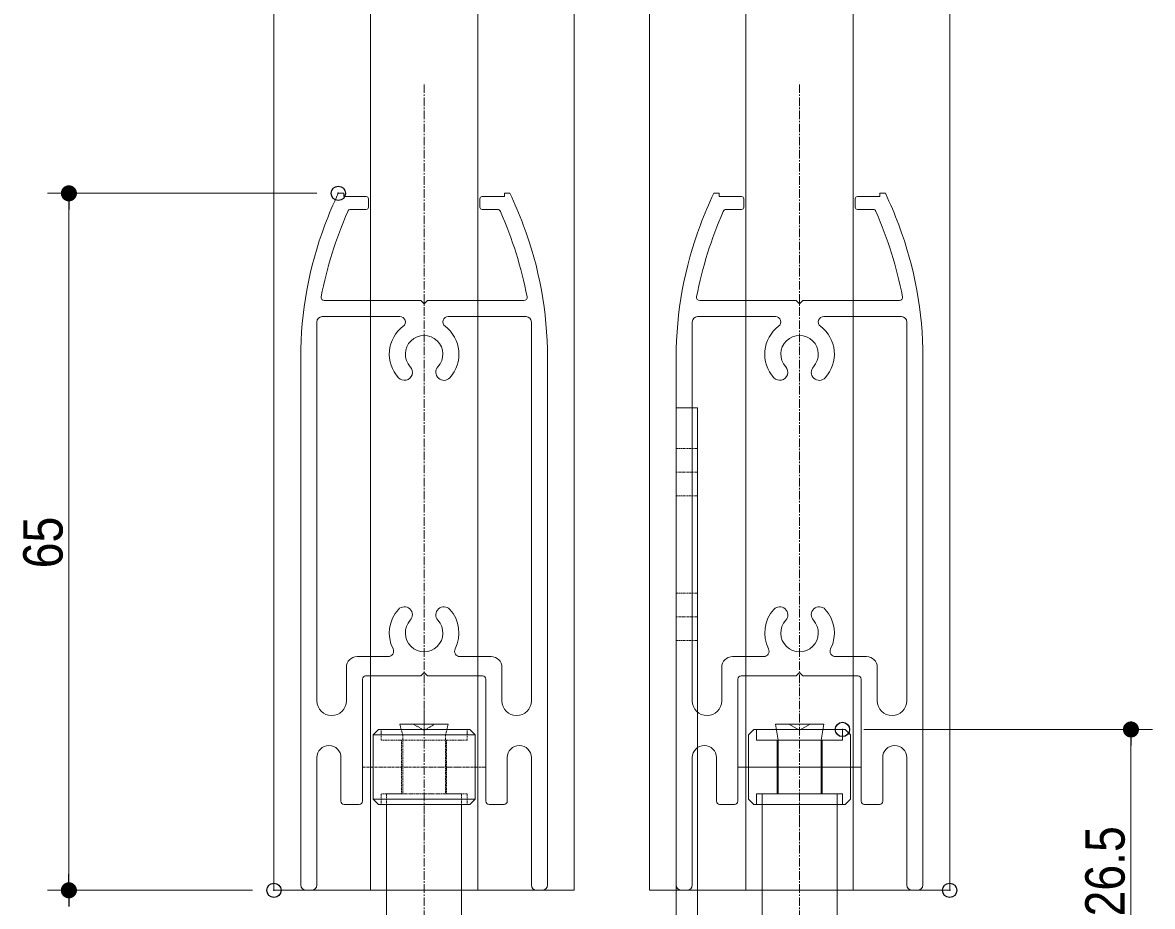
# Model space of a CAD drawing. Units: millimetres, scale not verified. Extents: x -4547 to 4547, y -2284 to 2284.
# Drawn here: x 266 to 1056, y -1610 to -992 of the extents above; entities that cross this region are included whole.
import ezdxf
from ezdxf.enums import TextEntityAlignment as Align

# ---------------------------------------------------------------- set-up
doc = ezdxf.new("R2010")
doc.units = ezdxf.units.MM
doc.header["$LTSCALE"] = 20
doc.header["$PDMODE"] = 32
doc.header["$PDSIZE"] = 10
for name, pattern in [('USER1', [2.91, 1.76, -0.4, 0.35, -0.4]), ('USER2', [1.11, 0.71, -0.4]), ('USER4', [9.172222, 5.997222, -1.058333, 1.058333, -1.058333])]:
    doc.linetypes.add(name, pattern=pattern)
for name, color, linetype, lineweight in [('0-1_3一般', 7, 'Continuous', 15), ('0-3_0', 7, 'Continuous', 25), ('0-5_2寸法-1', 7, 'Continuous', 15)]:
    doc.layers.add(name, color=color, linetype=linetype, lineweight=lineweight)
doc.layers.add('0-4_Defpoints', color=7, linetype='Continuous')
doc.styles.add('ＭＳ Ｐゴシック', font='')
doc.styles.get('ＭＳ Ｐゴシック').set_extended_font_data('MS PGothic')

# ---------------------------------------------------------------- blocks, each defined once
blk = doc.blocks.new('グループ-44')
at = {"layer": '0-1_3一般', "linetype": 'USER4', "lineweight": 5}
for p, q in [((37742.6, -20697.1), (37742.6, -33143.2)), ((42992.6, -20697.1), (42992.6, -33996.3))]:
    blk.add_line(p, q, dxfattribs=at)
at = {"layer": '0-1_3一般', "lineweight": 5}
for p, q in [((38867.6, -22266.3), (38552.6, -22266.3)), ((38867.6, -22221.3), (38867.6, -22266.3)), ((38942.6, -22221.3), (38867.6, -22221.3)), ((41792.6, -22221.3), (41867.6, -22221.3)), ((41867.6, -22221.3), (41867.6, -22266.3)), ((41867.6, -22266.3), (42182.6, -22266.3)), ((36962.6, -22296.3), (36962.6, -22416.3)), ((38522.6, -22296.3), (38522.6, -22416.3)), ((42212.6, -22296.3), (42212.6, -22416.3)), ((43772.6, -22296.3), (43772.6, -22416.3)), ((36932.6, -22446.3), (36716.5, -22446.3)), ((38768.6, -22446.3), (38552.6, -22446.3)), ((42182.6, -22446.3), (41966.5, -22446.3)), ((44018.6, -22446.3), (43802.6, -22446.3)), ((36346.7, -23721.3), (37697.6, -23721.3)), ((37697.6, -23721.3), (37742.6, -23766.3)), ((37742.6, -23766.3), (37787.6, -23721.3)), ((37787.6, -23721.3), (39138.4, -23721.3)), ((41596.7, -23721.3), (42947.6, -23721.3)), ((36317.6, -23946.3), (37405.1, -23946.3)), ((38080.1, -23946.3), (39167.6, -23946.3)), ((41567.6, -23946.3), (42655.1, -23946.3)), ((43330.1, -23946.3), (44417.6, -23946.3)), ((36242.6, -24021.3), (36242.6, -29320)), ((39242.6, -24021.3), (39242.6, -29320)), ((41492.6, -24021.3), (41492.6, -29320)), ((44492.6, -24021.3), (44492.6, -29320)), ((36017.6, -24516), (36017.6, -31896.3)), ((39467.6, -24516), (39467.6, -31896.3)), ((41267.6, -24516), (41267.6, -31896.3)), ((44717.6, -24516), (44717.6, -31896.3)), ((36805.1, -28701.3), (37241.2, -28701.3)), ((38243.9, -28701.3), (38680.1, -28701.3)), ((42055.1, -28701.3), (42491.2, -28701.3)), ((43493.9, -28701.3), (43930.1, -28701.3)), ((36655.1, -29320), (36655.1, -28851.3)), ((38830.1, -28851.3), (38830.1, -29320)), ((41905.1, -29320), (41905.1, -28851.3)), ((44080.1, -28851.3), (44080.1, -29320)), ((36880.1, -30726.3), (36880.1, -29016.3)), ((36925.1, -28971.3), (37697.6, -28971.3)), ((37742.6, -28926.3), (37697.6, -28971.3)), ((37787.6, -28971.3), (37742.6, -28926.3)), ((37787.6, -28971.3), (38560.1, -28971.3)), ((38605.1, -30201.3), (38605.1, -29016.3)), ((42130.1, -30726.3), (42130.1, -29016.3)), ((42175.1, -28971.3), (42947.6, -28971.3)), ((42992.6, -28926.3), (42947.6, -28971.3)), ((43037.6, -28971.3), (42992.6, -28926.3)), ((43037.6, -28971.3), (43810.1, -28971.3)), ((43855.1, -30201.3), (43855.1, -29016.3)), ((36242.6, -30115), (36242.6, -31896.3)), ((36580.1, -30115), (36580.1, -30726.3)), ((38905.1, -30726.3), (38905.1, -30115)), ((39242.6, -30115), (39242.6, -30816.3)), ((41492.6, -30115), (41492.6, -31896.3)), ((41830.1, -30115), (41830.1, -30726.3)), ((44155.1, -30726.3), (44155.1, -30115)), ((44492.6, -30115), (44492.6, -30816.3)), ((38605.1, -30201.3), (38605.1, -30726.3)), ((43855.1, -30201.3), (43855.1, -30726.3)), ((36625.1, -30771.3), (36835.1, -30771.3)), ((38650.1, -30771.3), (38860.1, -30771.3)), ((41875.1, -30771.3), (42085.1, -30771.3)), ((43900.1, -30771.3), (44110.1, -30771.3)), ((39242.6, -31896.3), (39242.6, -30816.3)), ((44492.6, -31896.3), (44492.6, -30816.3)), ((36092.6, -31971.3), (36167.6, -31971.3)), ((39392.6, -31971.3), (39317.6, -31971.3)), ((41342.6, -31971.3), (41417.6, -31971.3)), ((44642.6, -31971.3), (44567.6, -31971.3))]:
    blk.add_line(p, q, dxfattribs=at)
for points in [[(36542.6, -22221.3), (36617.6, -22221.3), (36617.6, -22266.3), (36932.6, -22266.3)], [(44192.6, -22221.3), (44117.6, -22221.3), (44117.6, -22266.3), (43802.6, -22266.3)], [(42947.6, -23721.3), (42992.6, -23766.3), (43037.6, -23721.3), (44388.4, -23721.3)]]:
    blk.add_lwpolyline(points, dxfattribs=at)
for centre, radius, start, end in [((41969.3, -24780.6), 6000, 154.7505, 159.33677), ((36932.6, -22296.3), 30, 0, 90), ((38552.6, -22296.3), 30, 90, 180), ((33515.8, -24780.6), 6000, 20.66323, 25.2495), ((47219.3, -24780.6), 6000, 154.7505, 159.33677), ((42182.6, -22296.3), 30, 0, 90), ((43802.6, -22296.3), 30, 90, 180), ((38765.8, -24780.6), 6000, 20.66323, 25.2495), ((36932.6, -22416.3), 30, 270, 0), ((38552.6, -22416.3), 30, 180, 270), ((42182.6, -22416.3), 30, 270, 0), ((43802.6, -22416.3), 30, 180, 270), ((41969.3, -24780.6), 5775, 156.45056, 168.88762), ((36716.5, -22491.3), 45, 90, 156.45056), ((38768.6, -22491.3), 45, 23.54944, 90), ((33515.8, -24780.6), 5775, 11.11238, 23.54944), ((47219.3, -24780.6), 5775, 156.45056, 168.88762), ((41966.5, -22491.3), 45, 90, 156.45056), ((44018.6, -22491.3), 45, 23.54944, 90), ((38765.8, -24780.6), 5775, 11.11238, 23.54944), ((41267.6, -24516), 5250, 159.33677, 180), ((34217.6, -24516), 5250, 0, 20.66323), ((46517.6, -24516), 5250, 159.33677, 180), ((39467.6, -24516), 5250, 0, 20.66323), ((36346.7, -23676.3), 45, 168.88762, 270), ((39138.4, -23676.3), 45, 270, 11.11238), ((41596.7, -23676.3), 45, 168.88762, 270), ((44388.4, -23676.3), 45, 270, 11.11238), ((36317.6, -24021.3), 75, 90, 180), ((37405.1, -24021.3), 75, 306.8699, 90), ((38080.1, -24021.3), 75, 90, 233.1301), ((39167.6, -24021.3), 75, 0, 90), ((41567.6, -24021.3), 75, 90, 180), ((42655.1, -24021.3), 75, 306.8699, 90), ((43330.1, -24021.3), 75, 90, 233.1301), ((44417.6, -24021.3), 75, 0, 90), ((37742.6, -24471.3), 487.5, 126.8699, 222.5424), ((37742.6, -24471.3), 487.5, 317.4576, 53.1301), ((42992.6, -24471.3), 487.5, 126.8699, 222.5424), ((42992.6, -24471.3), 487.5, 317.4576, 53.1301), ((37742.6, -24471.3), 262.5, 317.4576, 222.5424), ((42992.6, -24471.3), 262.5, 317.4576, 222.5424), ((37466.3, -24724.8), 112.5, 222.5424, 42.5424), ((38018.8, -24724.8), 112.5, 137.4576, 317.4576), ((42716.3, -24724.8), 112.5, 222.5424, 42.5424), ((43268.8, -24724.8), 112.5, 137.4576, 317.4576), ((37742.6, -28371.3), 487.5, 137.4576, 206.95775), ((37466.3, -28117.7), 112.5, 317.4576, 137.4576), ((38018.8, -28117.7), 112.5, 42.5424, 222.5424), ((37742.6, -28371.3), 487.5, 333.04225, 42.5424), ((42992.6, -28371.3), 487.5, 137.4576, 206.95775), ((42716.3, -28117.7), 112.5, 317.4576, 137.4576), ((43268.8, -28117.7), 112.5, 42.5424, 222.5424), ((42992.6, -28371.3), 487.5, 333.04225, 42.5424), ((37742.6, -28371.3), 262.5, 137.4576, 42.5424), ((42992.6, -28371.3), 262.5, 137.4576, 42.5424), ((37241.2, -28626.3), 75, 270, 26.95775), ((38243.9, -28626.3), 75, 153.04225, 270), ((42491.2, -28626.3), 75, 270, 26.95775), ((43493.9, -28626.3), 75, 153.04225, 270), ((36805.1, -28851.3), 150, 90, 180), ((38680.1, -28851.3), 150, 0, 90), ((42055.1, -28851.3), 150, 90, 180), ((43930.1, -28851.3), 150, 0, 90), ((36925.1, -29016.3), 45, 90, 180), ((38560.1, -29016.3), 45, 0, 90), ((42175.1, -29016.3), 45, 90, 180), ((43810.1, -29016.3), 45, 0, 90), ((36448.8, -29320), 206.2, 180, 270), ((36448.8, -29320), 206.2, 270, 0), ((39036.3, -29320), 206.2, 180, 0), ((41698.8, -29320), 206.2, 180, 270), ((41698.8, -29320), 206.2, 270, 0), ((44286.3, -29320), 206.2, 180, 0), ((36411.3, -30115), 168.8, 90, 180), ((36411.3, -30115), 168.8, 0, 90), ((39073.8, -30115), 168.8, 0, 180), ((41661.3, -30115), 168.8, 90, 180), ((41661.3, -30115), 168.8, 0, 90), ((44323.8, -30115), 168.8, 0, 180), ((36625.1, -30726.3), 45, 180, 270), ((36835.1, -30726.3), 45, 270, 0), ((38650.1, -30726.3), 45, 180, 270), ((38860.1, -30726.3), 45, 270, 0), ((41875.1, -30726.3), 45, 180, 270), ((42085.1, -30726.3), 45, 270, 0), ((43900.1, -30726.3), 45, 180, 270), ((44110.1, -30726.3), 45, 270, 0), ((36092.6, -31896.3), 75, 180, 270), ((36167.6, -31896.3), 75, 270, 0), ((39317.6, -31896.3), 75, 180, 270), ((39392.6, -31896.3), 75, 270, 0), ((41342.6, -31896.3), 75, 180, 270), ((41417.6, -31896.3), 75, 270, 0), ((44567.6, -31896.3), 75, 180, 270), ((44642.6, -31896.3), 75, 270, 0)]:
    blk.add_arc(centre, radius, start, end, dxfattribs=at)
blk = doc.blocks.new('グループ-46')
at = {"layer": '0-1_3一般', "lineweight": 5}
for p, q in [((42992.6, -29571.3), (42992.6, -29496.3)), ((42842.6, -29646.3), (42655.1, -29646.3)), ((42692.6, -29871.3), (42655.1, -29646.3)), ((43142.6, -29646.3), (42842.6, -29646.3)), ((43330.1, -29646.3), (43142.6, -29646.3)), ((43292.6, -29871.3), (43330.1, -29646.3)), ((42280.1, -29796.3), (42355.1, -29721.3)), ((42280.1, -30696.3), (42280.1, -29796.3)), ((42355.1, -29721.3), (42392.6, -29721.3)), ((42667.6, -29721.3), (43317.6, -29721.3)), ((43317.6, -29721.3), (43592.6, -29721.3)), ((43705.1, -29796.3), (43630.1, -29721.3)), ((43705.1, -29796.3), (43705.1, -30696.3)), ((42692.6, -30621.3), (42692.6, -29871.3)), ((43292.6, -30621.3), (43292.6, -29871.3)), ((43307.6, -30621.3), (43307.6, -29871.3)), ((42130.1, -30246.3), (43855.1, -30246.3)), ((42467.6, -30621.3), (42692.6, -30621.3)), ((42467.6, -30621.3), (42467.6, -33246.3)), ((42677.6, -30621.3), (43307.6, -30621.3)), ((43292.6, -30621.3), (43517.6, -30621.3)), ((43307.6, -30621.3), (43592.6, -30621.3)), ((43517.6, -30621.3), (43517.6, -33246.3)), ((42280.1, -30696.3), (42355.1, -30771.3)), ((42467.6, -30771.3), (42392.6, -30771.3)), ((43517.6, -30771.3), (42467.6, -30771.3)), ((43630.1, -30771.3), (43592.6, -30771.3)), ((43705.1, -30696.3), (43630.1, -30771.3)), ((42992.6, -30996.3), (42992.6, -30921.3)), ((42617.6, -33246.3), (42467.6, -33246.3)), ((42617.6, -33546.3), (42617.6, -33246.3)), ((42617.6, -33246.3), (42617.6, -33546.3)), ((43367.6, -33246.3), (43367.6, -33546.3)), ((43517.6, -33246.3), (43367.6, -33246.3)), ((43367.6, -33546.3), (43367.6, -33246.3)), ((41642.6, -33396.3), (41918.5, -33396.3)), ((41642.6, -33696.3), (41642.6, -33396.3)), ((41918.5, -33396.3), (42617.6, -33396.3)), ((42617.6, -33396.3), (43367.6, -33396.3)), ((43367.6, -33396.3), (44066.6, -33396.3)), ((44066.6, -33396.3), (44342.6, -33396.3)), ((44342.6, -33696.3), (44342.6, -33396.3)), ((42617.6, -33546.3), (42580.1, -33696.3)), ((43405.1, -33696.3), (43367.6, -33546.3)), ((41918.5, -33696.3), (41642.6, -33696.3)), ((42542.6, -33696.3), (41918.5, -33696.3)), ((42580.1, -33696.3), (42767.6, -33696.3)), ((42617.6, -33696.3), (43367.6, -33696.3)), ((44342.6, -33696.3), (44066.6, -33696.3))]:
    blk.add_line(p, q, dxfattribs=at)
for points in [[(43142.6, -29646.3), (42992.6, -29732.9), (42842.6, -29646.3)], [(42392.6, -29871.3), (42392.6, -29721.3), (42667.6, -29721.3)], [(43592.6, -29871.3), (43592.6, -29721.3), (43630.1, -29721.3)], [(42392.6, -29871.3), (42677.6, -29871.3), (43307.6, -29871.3), (43592.6, -29871.3)], [(42392.6, -30621.3), (42677.6, -30621.3), (42677.6, -29871.3)], [(42392.6, -30621.3), (42392.6, -30771.3), (42355.1, -30771.3)], [(43592.6, -30621.3), (43592.6, -30771.3), (43517.6, -30771.3)], [(43742.6, -33396.3), (43742.6, -33246.3), (42242.6, -33246.3), (42242.6, -33396.3)], [(42242.6, -33696.3), (42242.6, -33546.3), (43742.6, -33546.3), (43742.6, -33696.3)], [(43217.6, -33696.3), (42992.6, -33566.4), (42767.6, -33696.3)], [(44066.6, -33696.3), (43442.6, -33696.3), (42542.6, -33696.3)], [(42767.6, -33696.3), (43217.6, -33696.3), (43405.1, -33696.3)]]:
    blk.add_lwpolyline(points, dxfattribs=at)
blk = doc.blocks.new('グループ-51')
at = {"layer": '0-1_3一般', "lineweight": 5}
for p, q in [((35642.6, -31971.3), (35642.6, 7044)), ((36992.6, -31971.3), (36992.6, 7044)), ((38492.6, 7044), (38492.6, -31971.3)), ((39842.6, 7044), (39842.6, -31971.3)), ((40892.6, -31971.3), (40892.6, 7044)), ((42242.6, -31971.3), (42242.6, 7044)), ((43742.6, 7044), (43742.6, -31971.3)), ((45092.6, 7044), (45092.6, -31971.3)), ((39842.6, -31971.3), (38492.6, -31971.3)), ((42242.6, -31971.3), (40892.6, -31971.3)), ((43742.6, -31971.3), (42242.6, -31971.3)), ((45092.6, -31971.3), (43742.6, -31971.3))]:
    blk.add_line(p, q, dxfattribs=at)
blk.add_lwpolyline([(38492.6, -31971.3), (36992.6, -31971.3), (35642.6, -31971.3)], dxfattribs=at)
blk = doc.blocks.new('グループ-58')
at = {"layer": '0-1_3一般'}
for name in ['グループ-44', 'グループ-51', 'グループ-46']:
    blk.add_blockref(name, (0, 0), dxfattribs=at)
blk = doc.blocks.new('グループ-59')
at = {"layer": '0-1_3一般'}
for p, q in [((41567.6, -25221.3), (41567.6, -27816.3)), ((41267.6, -26451.3), (41267.6, -25791.3)), ((41567.6, -25791.3), (41567.6, -26451.3)), ((41267.6, -28476.3), (41267.6, -27816.3)), ((41567.6, -27816.3), (41567.6, -28476.3)), ((41267.6, -32496.3), (41267.6, -28476.3)), ((41567.6, -28476.3), (41567.6, -32496.3)), ((37592.6, -29646.3), (37405.1, -29646.3)), ((37405.1, -29646.3), (37423.8, -29721.3)), ((37892.6, -29646.3), (37592.6, -29646.3)), ((38080.1, -29646.3), (37892.6, -29646.3)), ((38080.1, -29646.3), (38061.3, -29721.3)), ((37105.1, -29721.3), (37030.1, -29796.3)), ((38455.1, -29796.3), (37030.1, -29796.3)), ((37030.1, -30696.3), (37030.1, -29796.3)), ((37105.1, -29721.3), (37142.6, -29721.3)), ((37142.6, -29721.3), (38342.6, -29721.3)), ((38342.6, -29721.3), (38380.1, -29721.3)), ((38380.1, -29721.3), (38455.1, -29796.3)), ((38455.1, -29796.3), (38455.1, -30696.3)), ((37030.1, -30696.3), (38455.1, -30696.3)), ((37105.1, -30771.3), (37030.1, -30696.3)), ((37142.6, -30771.3), (37105.1, -30771.3)), ((38342.6, -30771.3), (37142.6, -30771.3)), ((37217.6, -32571.3), (37217.6, -30771.3)), ((38267.6, -32571.3), (38267.6, -30771.3)), ((38380.1, -30771.3), (38342.6, -30771.3)), ((38380.1, -30771.3), (38455.1, -30696.3)), ((36767.6, -32571.3), (37367.6, -32571.3)), ((38267.6, -32571.3), (37217.6, -32571.3)), ((37367.6, -32571.3), (38117.6, -32571.3)), ((38117.6, -32571.3), (41192.6, -32571.3)), ((38117.6, -32871.3), (37367.6, -32871.3)), ((38155.1, -33021.3), (38117.6, -32871.3)), ((41192.6, -32871.3), (38117.6, -32871.3))]:
    blk.add_line(p, q, dxfattribs=at)
at = {"layer": '0-1_3一般', "linetype": 'USER2'}
for p, q in [((41567.6, -25791.3), (41267.6, -25791.3)), ((41567.6, -26451.3), (41267.6, -26451.3)), ((41567.6, -27816.3), (41267.6, -27816.3)), ((41567.6, -28476.3), (41267.6, -28476.3)), ((37142.6, -29721.3), (37142.6, -29871.3)), ((37423.8, -29721.3), (37442.6, -29796.3)), ((37442.6, -29796.3), (37442.6, -30621.3)), ((38061.3, -29721.3), (38042.6, -29796.3)), ((38042.6, -29796.3), (38042.6, -30621.3)), ((38342.6, -29721.3), (38342.6, -29871.3)), ((37427.6, -29871.3), (37142.6, -29871.3)), ((37427.6, -30621.3), (37427.6, -29871.3)), ((38342.6, -29871.3), (38057.6, -29871.3)), ((37427.6, -30621.3), (37142.6, -30621.3)), ((37142.6, -30771.3), (37142.6, -30621.3)), ((37217.6, -30771.3), (37217.6, -30621.3)), ((38057.6, -30621.3), (37427.6, -30621.3)), ((38042.6, -30621.3), (38267.6, -30621.3)), ((38342.6, -30621.3), (38057.6, -30621.3)), ((38267.6, -30771.3), (38267.6, -30621.3)), ((38342.6, -30771.3), (38342.6, -30621.3)), ((37367.6, -32571.3), (37367.6, -32871.3)), ((37367.6, -32871.3), (37367.6, -32571.3)), ((38117.6, -32871.3), (38117.6, -32571.3)), ((38117.6, -32871.3), (38117.6, -32571.3))]:
    blk.add_line(p, q, dxfattribs=at)
at = {"layer": '0-1_3一般', "linetype": 'USER1'}
for p, q in [((41567.6, -26121.3), (41267.6, -26121.3)), ((41567.6, -28146.3), (41267.6, -28146.3)), ((37742.6, -29732.9), (37742.6, -29421.3)), ((37742.6, -29571.3), (37742.6, -29496.3)), ((38605.1, -30246.3), (36880.1, -30246.3)), ((37742.6, -30996.3), (37742.6, -30921.3)), ((37742.6, -32871.3), (37742.6, -32571.3))]:
    blk.add_line(p, q, dxfattribs=at)
at = {"layer": '0-1_3一般'}
for points in [[(41267.6, -27816.3), (41267.6, -25221.3), (41567.6, -25221.3)], [(37367.6, -32871.3), (36767.6, -32871.3), (36767.6, -32571.3)], [(37367.6, -32871.3), (37330.1, -33021.3), (38155.1, -33021.3)]]:
    blk.add_lwpolyline(points, dxfattribs=at)
at = {"layer": '0-1_3一般', "linetype": 'USER2'}
for points in [[(37892.6, -29646.3), (37742.6, -29732.9), (37592.6, -29646.3)], [(38057.6, -30621.3), (38057.6, -29871.3), (37427.6, -29871.3)], [(37217.6, -30621.3), (37442.6, -30621.3), (38042.6, -30621.3)], [(37967.6, -33021.3), (37742.6, -32891.4), (37517.6, -33021.3)]]:
    blk.add_lwpolyline(points, dxfattribs=at)
at = {"layer": '0-1_3一般'}
for radius in [375, 75]:
    blk.add_arc((41192.6, -32496.3), radius, 270, 0, dxfattribs=at)
blk = doc.blocks.new('_Dot')
at = {"layer": '0-3_0'}
blk.add_line((-10, 0), (-20, 0), dxfattribs=at)
for points in [[(0, 0), (-10, 0), (-9.92, 1.25)], [(0, 0), (-9.92, -1.25), (-10, 0)], [(0, 0), (-9.92, 1.25), (-9.69, 2.49)], [(0, 0), (-9.69, -2.49), (-9.92, -1.25)], [(0, 0), (-9.69, 2.49), (-9.3, 3.68)], [(0, 0), (-9.3, -3.68), (-9.69, -2.49)], [(0, 0), (-9.3, 3.68), (-8.76, 4.82)], [(0, 0), (-8.76, -4.82), (-9.3, -3.68)], [(0, 0), (-8.76, 4.82), (-8.09, 5.88)], [(0, 0), (-8.09, -5.88), (-8.76, -4.82)], [(0, 0), (-8.09, 5.88), (-7.29, 6.85)], [(0, 0), (-7.29, -6.85), (-8.09, -5.88)], [(0, 0), (-7.29, 6.85), (-6.37, 7.71)], [(0, 0), (-6.37, -7.71), (-7.29, -6.85)], [(0, 0), (-6.37, 7.71), (-5.36, 8.44)], [(0, 0), (-5.36, -8.44), (-6.37, -7.71)], [(0, 0), (-5.36, 8.44), (-4.26, 9.05)], [(0, 0), (-4.26, -9.05), (-5.36, -8.44)], [(0, 0), (-4.26, 9.05), (-3.09, 9.51)], [(0, 0), (-3.09, -9.51), (-4.26, -9.05)], [(0, 0), (-3.09, 9.51), (-1.87, 9.82)], [(0, 0), (-1.87, -9.82), (-3.09, -9.51)], [(0, 0), (-1.87, 9.82), (-0.63, 9.98)], [(0, 0), (-0.63, -9.98), (-1.87, -9.82)], [(0, 0), (-0.63, 9.98), (0.63, 9.98)], [(0, 0), (0.63, -9.98), (-0.63, -9.98)], [(0, 0), (0.63, 9.98), (1.87, 9.82)], [(0, 0), (1.87, 9.82), (3.09, 9.51)], [(0, 0), (3.09, 9.51), (4.26, 9.05)], [(0, 0), (4.26, 9.05), (5.36, 8.44)], [(0, 0), (5.36, 8.44), (6.37, 7.71)], [(0, 0), (6.37, 7.71), (7.29, 6.85)], [(0, 0), (7.29, 6.85), (8.09, 5.88)], [(0, 0), (8.09, 5.88), (8.76, 4.82)], [(0, 0), (8.76, 4.82), (9.3, 3.68)], [(0, 0), (9.3, 3.68), (9.69, 2.49)], [(0, 0), (9.69, 2.49), (9.92, 1.25)], [(0, 0), (9.92, 1.25), (10, 0)], [(0, 0), (1.87, -9.82), (0.63, -9.98)], [(0, 0), (3.09, -9.51), (1.87, -9.82)], [(0, 0), (4.26, -9.05), (3.09, -9.51)], [(0, 0), (5.36, -8.44), (4.26, -9.05)], [(0, 0), (6.37, -7.71), (5.36, -8.44)], [(0, 0), (7.29, -6.85), (6.37, -7.71)], [(0, 0), (8.09, -5.88), (7.29, -6.85)], [(0, 0), (8.76, -4.82), (8.09, -5.88)], [(0, 0), (9.3, -3.68), (8.76, -4.82)], [(0, 0), (9.69, -2.49), (9.3, -3.68)], [(0, 0), (9.92, -1.25), (9.69, -2.49)], [(0, 0), (10, 0), (9.92, -1.25)]]:
    blk.add_solid(points, dxfattribs=at)

msp = doc.modelspace()

# ---------------------------------------------------------------- linework, layer by layer
at = {"layer": '0-4_Defpoints'}
for p in [(486.5, -1111.06), (839, -1486.06), (298.13, -1598.56), (441.5, -1598.56), (914, -1598.56)]:
    msp.add_point(p, dxfattribs=at)
at = {"layer": '0-5_2寸法-1'}
for p, q in [((471.5, -1111.06), (283.13, -1111.06)), ((298.13, -1122.32), (298.13, -1587.31)), ((854, -1486.06), (1055.73, -1486.06)), ((1040.73, -1497.32), (1040.73, -1673.56)), ((426.5, -1598.56), (283.13, -1598.56)), ((426.5, -1598.56), (283.13, -1598.56))]:
    msp.add_line(p, q, dxfattribs=at)

# ---------------------------------------------------------------- block references
at = {"layer": '0-1_3一般', "xscale": 0.05, "yscale": 0.05}
for name in ['グループ-58', 'グループ-59']:
    msp.add_blockref(name, (-1340.62, 0), dxfattribs=at)
at = {"layer": '0-5_2寸法-1', "xscale": 0.5627563, "yscale": 0.5627563}
for p, rotation in [((298.13, -1111.06), 90), ((1040.73, -1486.06), 90), ((298.13, -1598.56), 270), ((298.13, -1598.56), 90)]:
    msp.add_blockref('_Dot', p, dxfattribs=dict(at, rotation=rotation))

# ---------------------------------------------------------------- texts
at = {"layer": '0-5_2寸法-1', "style": 'ＭＳ Ｐゴシック', "width": 0.9}
for s, p in [('65', (302.01, -1373.33)), ('26.5', (1044.61, -1616.85))]:
    msp.add_text(s, height=27.57, rotation=90, dxfattribs=at).set_placement(p, align=Align.BOTTOM_LEFT)

doc.saveas('drawing.dxf')
